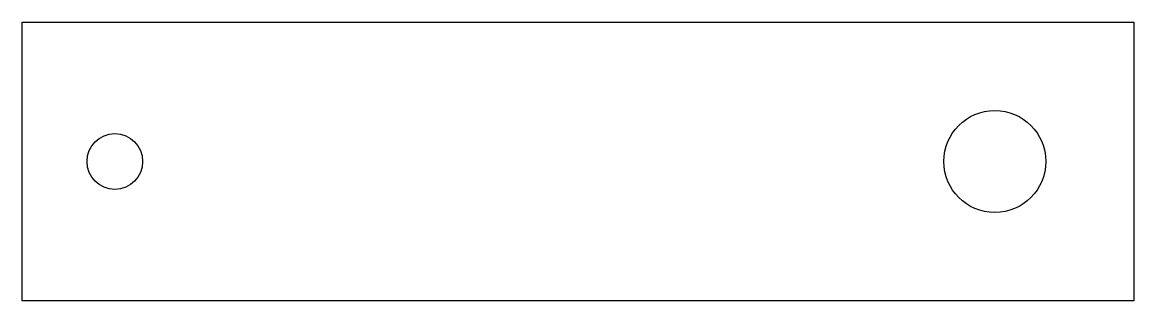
# Model space of a CAD drawing. Header units: millimetres. Extents: x -230 to -110, y -110 to -80.
import ezdxf

# ---------------------------------------------------------------- set-up
doc = ezdxf.new("R2010")
doc.units = ezdxf.units.MM
doc.layers.get('0').update_dxf_attribs({"linetype": 'CONTINUOUS'})

msp = doc.modelspace()

# ---------------------------------------------------------------- linework, layer by layer
msp.add_lwpolyline([(-110, -110), (-230, -110), (-230, -80), (-110, -80)], close=True)
for centre, radius in [((-125, -95), 5.5), ((-220, -95), 3)]:
    msp.add_circle(centre, radius)

doc.saveas('drawing.dxf')
